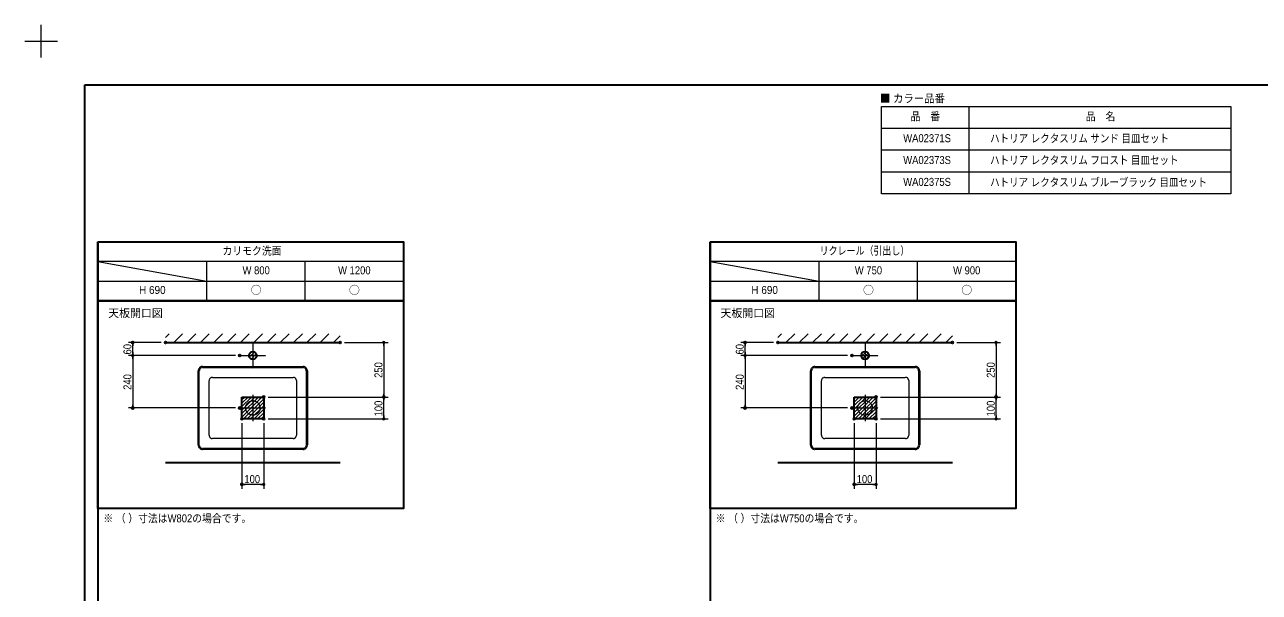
# Model space of a CAD drawing. Units: millimetres, scale not verified. Extents: x -6062 to 6062, y -3045 to 3045.
# Drawn here: x -6062 to -407, y 446 to 3045 of the extents above; entities that cross this region are included whole.
import ezdxf
from ezdxf.enums import TextEntityAlignment as Align

# ---------------------------------------------------------------- set-up
doc = ezdxf.new("R2010")
doc.units = ezdxf.units.MM
doc.header["$LTSCALE"] = 20
doc.header["$PDMODE"] = 32
doc.header["$PDSIZE"] = 10
doc.linetypes.add('USER2', pattern=[2.91, 1.76, -0.4, 0.35, -0.4])
for name, color, linetype, lineweight in [('0-0_1図面枠', 7, 'Continuous', 20), ('0-2_0', 7, 'Continuous', 25), ('0-4_2寸法-1', 7, 'Continuous', 15), ('0-8_3一般', 7, 'Continuous', 15)]:
    doc.layers.add(name, color=color, linetype=linetype, lineweight=lineweight)
doc.layers.add('0-3_Defpoints', color=7, linetype='Continuous')
doc.styles.add('ＭＳ Ｐゴシック', font='')
doc.styles.get('ＭＳ Ｐゴシック').set_extended_font_data('MS PGothic')

# ---------------------------------------------------------------- blocks, each defined once
blk = doc.blocks.new('グループ')
at = {"layer": '0-0_1図面枠', "lineweight": 15}
for p, q in [((-84000, 57900), (-84000, 60900)), ((-85500, 59400), (-82500, 59400))]:
    blk.add_line(p, q, dxfattribs=at)
blk = doc.blocks.new('グループ-2')
at = {"layer": '0-0_1図面枠', "lineweight": 35}
blk.add_lwpolyline([(-80000, 55400), (80000, 55400), (80000, -55400), (-80000, -55400)], close=True, dxfattribs=at)
blk = doc.blocks.new('図面枠')
at = {"layer": '0-0_1図面枠'}
for name in ['グループ', 'グループ-2']:
    blk.add_blockref(name, (0, 0), dxfattribs=at)
blk = doc.blocks.new('グループ-12')
at = {"layer": '0-0_1図面枠', "lineweight": 30}
for p, q in [((-78800, 41000), (-78800, -48600)), ((-22700, 41000), (-22700, -48600))]:
    blk.add_line(p, q, dxfattribs=at)
at = {"layer": '0-0_1図面枠', "lineweight": 15}
for p, q in [((-50800, 39200), (-78800, 39200)), ((-78800, 39200), (-68800, 37400)), ((-68800, 35600), (-68800, 39200)), ((-59800, 35600), (-59800, 39200)), ((5300, 39200), (-22700, 39200)), ((-22700, 39200), (-12700, 37400)), ((-12700, 35600), (-12700, 39200)), ((-3700, 35600), (-3700, 39200)), ((-78800, 37400), (-50800, 37400)), ((-22700, 37400), (5300, 37400))]:
    blk.add_line(p, q, dxfattribs=at)
at = {"layer": '0-0_1図面枠', "lineweight": 30}
for points in [[(-78800, 41000), (-50800, 41000), (-50800, 35600), (-78800, 35600)], [(-22700, 41000), (5300, 41000), (5300, 35600), (-22700, 35600)], [(-78800, 35600), (-50800, 35600), (-50800, 16600), (-78800, 16600)], [(-22700, 35600), (5300, 35600), (5300, 16600), (-22700, 16600)]]:
    blk.add_lwpolyline(points, close=True, dxfattribs=at)
blk = doc.blocks.new('_Dot')
at = {"layer": '0-2_0'}
blk.add_line((-10, 0), (-20, 0), dxfattribs=at)
for points in [[(0, 0), (-10, 0), (-9.92, 1.25)], [(0, 0), (-9.92, -1.25), (-10, 0)], [(0, 0), (-9.92, 1.25), (-9.69, 2.49)], [(0, 0), (-9.69, -2.49), (-9.92, -1.25)], [(0, 0), (-9.69, 2.49), (-9.3, 3.68)], [(0, 0), (-9.3, -3.68), (-9.69, -2.49)], [(0, 0), (-9.3, 3.68), (-8.76, 4.82)], [(0, 0), (-8.76, -4.82), (-9.3, -3.68)], [(0, 0), (-8.76, 4.82), (-8.09, 5.88)], [(0, 0), (-8.09, -5.88), (-8.76, -4.82)], [(0, 0), (-8.09, 5.88), (-7.29, 6.85)], [(0, 0), (-7.29, -6.85), (-8.09, -5.88)], [(0, 0), (-7.29, 6.85), (-6.37, 7.71)], [(0, 0), (-6.37, -7.71), (-7.29, -6.85)], [(0, 0), (-6.37, 7.71), (-5.36, 8.44)], [(0, 0), (-5.36, -8.44), (-6.37, -7.71)], [(0, 0), (-5.36, 8.44), (-4.26, 9.05)], [(0, 0), (-4.26, -9.05), (-5.36, -8.44)], [(0, 0), (-4.26, 9.05), (-3.09, 9.51)], [(0, 0), (-3.09, -9.51), (-4.26, -9.05)], [(0, 0), (-3.09, 9.51), (-1.87, 9.82)], [(0, 0), (-1.87, -9.82), (-3.09, -9.51)], [(0, 0), (-1.87, 9.82), (-0.63, 9.98)], [(0, 0), (-0.63, -9.98), (-1.87, -9.82)], [(0, 0), (-0.63, 9.98), (0.63, 9.98)], [(0, 0), (0.63, -9.98), (-0.63, -9.98)], [(0, 0), (0.63, 9.98), (1.87, 9.82)], [(0, 0), (1.87, 9.82), (3.09, 9.51)], [(0, 0), (3.09, 9.51), (4.26, 9.05)], [(0, 0), (4.26, 9.05), (5.36, 8.44)], [(0, 0), (5.36, 8.44), (6.37, 7.71)], [(0, 0), (6.37, 7.71), (7.29, 6.85)], [(0, 0), (7.29, 6.85), (8.09, 5.88)], [(0, 0), (8.09, 5.88), (8.76, 4.82)], [(0, 0), (8.76, 4.82), (9.3, 3.68)], [(0, 0), (9.3, 3.68), (9.69, 2.49)], [(0, 0), (9.69, 2.49), (9.92, 1.25)], [(0, 0), (9.92, 1.25), (10, 0)], [(0, 0), (1.87, -9.82), (0.63, -9.98)], [(0, 0), (3.09, -9.51), (1.87, -9.82)], [(0, 0), (4.26, -9.05), (3.09, -9.51)], [(0, 0), (5.36, -8.44), (4.26, -9.05)], [(0, 0), (6.37, -7.71), (5.36, -8.44)], [(0, 0), (7.29, -6.85), (6.37, -7.71)], [(0, 0), (8.09, -5.88), (7.29, -6.85)], [(0, 0), (8.76, -4.82), (8.09, -5.88)], [(0, 0), (9.3, -3.68), (8.76, -4.82)], [(0, 0), (9.69, -2.49), (9.3, -3.68)], [(0, 0), (9.92, -1.25), (9.69, -2.49)], [(0, 0), (10, 0), (9.92, -1.25)]]:
    blk.add_solid(points, dxfattribs=at)
blk = doc.blocks.new('グループ-67')
at = {"layer": '0-8_3一般', "linetype": 'USER2'}
for p, q in [((-64600, 31800), (-64600, 29400)), ((-65800, 30600), (-63400, 30600))]:
    blk.add_line(p, q, dxfattribs=at)
at = {"layer": '0-8_3一般'}
for p, q in [((-64923.3, 30756.7), (-64758.3, 30921.7)), ((-64921.4, 30438.6), (-64439.1, 30920.9)), ((-64760.6, 30279.4), (-64279.5, 30760.5)), ((-64443.4, 30276.6), (-64278.5, 30441.5))]:
    blk.add_line(p, q, dxfattribs=at)
at = {"layer": '0-8_3一般', "lineweight": 30}
blk.add_circle((-64600, 30600), 360, dxfattribs=at)
blk = doc.blocks.new('グループ-68')
at = {"layer": '0-8_3一般', "linetype": 'USER2'}
for p, q in [((-64600, 27000), (-64600, 24600)), ((-65800, 25800), (-63400, 25800))]:
    blk.add_line(p, q, dxfattribs=at)
blk.add_circle((-64600, 25800), 660, dxfattribs=at)
blk = doc.blocks.new('グループ-69')
at = {"layer": '0-8_3一般', "linetype": 'USER2'}
for p, q in [((-69200, 29600), (-60000, 29600)), ((-69200, 29500), (-60000, 29500)), ((-69600, 22400), (-69600, 29200)), ((-69500, 22400), (-69500, 29200)), ((-68600, 23300), (-68600, 28300)), ((-68300, 28600), (-60900, 28600)), ((-60600, 28300), (-60600, 23300)), ((-59700, 29200), (-59700, 22400)), ((-59600, 29200), (-59600, 22400)), ((-60900, 23000), (-68300, 23000)), ((-60000, 22100), (-69200, 22100)), ((-60000, 22000), (-69200, 22000))]:
    blk.add_line(p, q, dxfattribs=at)
for centre, radius, start, end in [((-69200, 29200), 400, 90, 180), ((-69200, 29200), 300, 90, 180), ((-60000, 29200), 400, 0, 90), ((-60000, 29200), 300, 0, 90), ((-68300, 28300), 300, 90, 180), ((-60900, 28300), 300, 0, 90), ((-68300, 23300), 300, 180, 270), ((-60900, 23300), 300, 270, 0), ((-69200, 22400), 400, 180, 270), ((-69200, 22400), 300, 180, 270), ((-60000, 22400), 400, 270, 0), ((-60000, 22400), 300, 270, 0)]:
    blk.add_arc(centre, radius, start, end, dxfattribs=at)
blk = doc.blocks.new('グループ-70')
at = {"layer": '0-8_3一般', "linetype": 'USER2'}
for p, q in [((-8500, 31800), (-8500, 29400)), ((-9700, 30600), (-7300, 30600))]:
    blk.add_line(p, q, dxfattribs=at)
at = {"layer": '0-8_3一般'}
for p, q in [((-8848, 30512), (-8411.4, 30948.6)), ((-8721.9, 30318.1), (-8218.4, 30821.6)), ((-8479, 30241), (-8142.1, 30577.9))]:
    blk.add_line(p, q, dxfattribs=at)
at = {"layer": '0-8_3一般', "lineweight": 30}
blk.add_circle((-8500, 30600), 360, dxfattribs=at)
blk = doc.blocks.new('グループ-71')
at = {"layer": '0-8_3一般', "linetype": 'USER2'}
for p, q in [((-8500, 27000), (-8500, 24600)), ((-9700, 25800), (-7300, 25800))]:
    blk.add_line(p, q, dxfattribs=at)
blk.add_circle((-8500, 25800), 660, dxfattribs=at)
blk = doc.blocks.new('グループ-72')
at = {"layer": '0-8_3一般', "linetype": 'USER2'}
for p, q in [((-13100, 29600), (-3900, 29600)), ((-13100, 29500), (-3900, 29500)), ((-13500, 22400), (-13500, 29200)), ((-13400, 22400), (-13400, 29200)), ((-12500, 23300), (-12500, 28300)), ((-12200, 28600), (-4800, 28600)), ((-4500, 28300), (-4500, 23300)), ((-3600, 29200), (-3600, 22400)), ((-3500, 29200), (-3500, 22400)), ((-4800, 23000), (-12200, 23000)), ((-3900, 22100), (-13100, 22100)), ((-3900, 22000), (-13100, 22000))]:
    blk.add_line(p, q, dxfattribs=at)
for centre, radius, start, end in [((-13100, 29200), 400, 90, 180), ((-13100, 29200), 300, 90, 180), ((-3900, 29200), 400, 0, 90), ((-3900, 29200), 300, 0, 90), ((-12200, 28300), 300, 90, 180), ((-4800, 28300), 300, 0, 90), ((-12200, 23300), 300, 180, 270), ((-4800, 23300), 300, 270, 0), ((-13100, 22400), 400, 180, 270), ((-13100, 22400), 300, 180, 270), ((-3900, 22400), 400, 270, 0), ((-3900, 22400), 300, 270, 0)]:
    blk.add_arc(centre, radius, start, end, dxfattribs=at)
blk = doc.blocks.new('グループ-78')
at = {"layer": '0-0_1図面枠', "lineweight": 15}
for p, q in [((1000, 53400), (1000, 45400)), ((25000, 51400), (-7000, 51400)), ((25000, 49400), (-7000, 49400)), ((25000, 47400), (-7000, 47400))]:
    blk.add_line(p, q, dxfattribs=at)
blk.add_lwpolyline([(25000, 45400), (-7000, 45400), (-7000, 53400), (25000, 53400)], close=True, dxfattribs=at)
blk = doc.blocks.new('グループ-79')
at = {"layer": '0-0_1図面枠'}
blk.add_blockref('グループ-78', (0, 0), dxfattribs=at)
at = {"layer": '0-0_1図面枠', "style": 'ＭＳ Ｐゴシック', "width": 0.9}
for s, p in [('品\u3000番', (-4333.4, 51914.9)), ('品\u3000名', (11720.4, 51905.4))]:
    blk.add_text(s, height=733.7, dxfattribs=at).set_placement(p, align=Align.BOTTOM_LEFT)

msp = doc.modelspace()

# ---------------------------------------------------------------- linework, layer by layer
at = {"layer": '0-3_Defpoints'}
for p in [(-5567.5, 1590), (-5417.5, 1590), (-4617.5, 1590), (-2762.5, 1590), (-2612.5, 1590), (-1812.5, 1590), (-5077.5, 1530), (-2272.5, 1530), (-4967.5, 1340), (-4417.5, 1340), (-2162.5, 1340), (-1612.5, 1340), (-5567.5, 1290), (-5077.5, 1290), (-5067.5, 1240), (-4967.5, 1240), (-2762.5, 1290), (-2272.5, 1290), (-2262.5, 1240), (-2162.5, 1240), (-5067.5, 940), (-2262.5, 940)]:
    msp.add_point(p, dxfattribs=at)
at = {"layer": '0-4_2寸法-1'}
for p, q in [((-5437.5, 1590), (-5587.5, 1590)), ((-4597.5, 1590), (-4397.5, 1590)), ((-2632.5, 1590), (-2782.5, 1590)), ((-1792.5, 1590), (-1592.5, 1590)), ((-5097.5, 1530), (-5587.5, 1530)), ((-5097.5, 1530), (-5587.5, 1530)), ((-5567.5, 1545.01), (-5567.5, 1574.99)), ((-4417.5, 1574.99), (-4417.5, 1355.01)), ((-2292.5, 1530), (-2782.5, 1530)), ((-2292.5, 1530), (-2782.5, 1530)), ((-2762.5, 1545.01), (-2762.5, 1574.99)), ((-1612.5, 1574.99), (-1612.5, 1355.01)), ((-5567.5, 1514.99), (-5567.5, 1305.01)), ((-2762.5, 1514.99), (-2762.5, 1305.01)), ((-4947.5, 1340), (-4397.5, 1340)), ((-4947.5, 1340), (-4397.5, 1340)), ((-4417.5, 1255.01), (-4417.5, 1324.99)), ((-2142.5, 1340), (-1592.5, 1340)), ((-2142.5, 1340), (-1592.5, 1340)), ((-1612.5, 1255.01), (-1612.5, 1324.99)), ((-5097.5, 1290), (-5587.5, 1290)), ((-2292.5, 1290), (-2782.5, 1290)), ((-5067.5, 1220), (-5067.5, 920)), ((-4967.5, 1220), (-4967.5, 920)), ((-4947.5, 1240), (-4397.5, 1240)), ((-2262.5, 1220), (-2262.5, 920)), ((-2162.5, 1220), (-2162.5, 920)), ((-2142.5, 1240), (-1592.5, 1240)), ((-4982.51, 940), (-5052.49, 940)), ((-2177.51, 940), (-2247.49, 940))]:
    msp.add_line(p, q, dxfattribs=at)
at = {"layer": '0-8_3一般'}
for p, q in [((-5417.5, 1612.56), (-5400.06, 1630)), ((-5379.1, 1590), (-5339.1, 1630)), ((-5318.14, 1590), (-5278.14, 1630)), ((-5257.18, 1590), (-5217.18, 1630)), ((-5196.22, 1590), (-5156.22, 1630)), ((-5135.26, 1590), (-5095.26, 1630)), ((-5074.3, 1590), (-5034.3, 1630)), ((-5013.34, 1590), (-4973.34, 1630)), ((-4952.38, 1590), (-4912.38, 1630)), ((-4891.42, 1590), (-4851.42, 1630)), ((-4830.46, 1590), (-4790.46, 1630)), ((-4769.5, 1590), (-4729.5, 1630)), ((-4708.54, 1590), (-4668.54, 1630)), ((-4647.58, 1590), (-4617.5, 1620.08)), ((-2612.5, 1613.4), (-2595.9, 1630)), ((-2574.94, 1590), (-2534.94, 1630)), ((-2513.98, 1590), (-2473.98, 1630)), ((-2453.02, 1590), (-2413.02, 1630)), ((-2392.06, 1590), (-2352.06, 1630)), ((-2331.1, 1590), (-2291.1, 1630)), ((-2270.14, 1590), (-2230.14, 1630)), ((-2209.18, 1590), (-2169.18, 1630)), ((-2148.22, 1590), (-2108.22, 1630)), ((-2087.26, 1590), (-2047.26, 1630)), ((-2026.3, 1590), (-1986.3, 1630)), ((-1965.34, 1590), (-1925.34, 1630)), ((-1904.38, 1590), (-1864.38, 1630)), ((-1843.42, 1590), (-1812.5, 1620.92)), ((-5067.5, 1328), (-5055.5, 1340)), ((-5067.5, 1312), (-5039.5, 1340)), ((-5067.5, 1296), (-5023.5, 1340)), ((-5067.5, 1280), (-5007.5, 1340)), ((-5067.5, 1264), (-4991.5, 1340)), ((-5067.5, 1248), (-4975.5, 1340)), ((-5059.5, 1240), (-4967.5, 1332)), ((-5043.5, 1240), (-4967.5, 1316)), ((-2262.5, 1333), (-2255.5, 1340)), ((-2262.5, 1317), (-2239.5, 1340)), ((-2262.5, 1301), (-2223.5, 1340)), ((-2262.5, 1285), (-2207.5, 1340)), ((-2262.5, 1269), (-2191.5, 1340)), ((-2262.5, 1253), (-2175.5, 1340)), ((-2259.5, 1240), (-2162.5, 1337)), ((-2243.5, 1240), (-2162.5, 1321)), ((-2227.5, 1240), (-2162.5, 1305)), ((-5027.5, 1240), (-4967.5, 1300)), ((-5011.5, 1240), (-4967.5, 1284)), ((-4995.5, 1240), (-4967.5, 1268)), ((-4979.5, 1240), (-4967.5, 1252)), ((-2211.5, 1240), (-2162.5, 1289)), ((-2195.5, 1240), (-2162.5, 1273)), ((-2179.5, 1240), (-2162.5, 1257)), ((-2163.5, 1240), (-2162.5, 1241))]:
    msp.add_line(p, q, dxfattribs=at)
at = {"layer": '0-8_3一般', "lineweight": 30}
for p, q in [((-5417.5, 1590), (-4617.5, 1590)), ((-2612.5, 1590), (-1812.5, 1590)), ((-5417.5, 1040), (-4617.5, 1040)), ((-2612.5, 1040), (-1812.5, 1040))]:
    msp.add_line(p, q, dxfattribs=at)
for points in [[(-5067.5, 1340), (-4967.5, 1340), (-4967.5, 1240), (-5067.5, 1240)], [(-2262.5, 1340), (-2162.5, 1340), (-2162.5, 1240), (-2262.5, 1240)]]:
    msp.add_lwpolyline(points, close=True, dxfattribs=at)

# ---------------------------------------------------------------- block references
at = {"layer": '0-0_1図面枠', "xscale": 0.05, "yscale": 0.05}
for name in ['図面枠', 'グループ-79', 'グループ-12']:
    msp.add_blockref(name, (-1787.5, 0), dxfattribs=at)
at = {"layer": '0-4_2寸法-1', "xscale": 0.7503418, "yscale": 0.7503418}
for p, rotation in [((-5567.5, 1590), 90), ((-4417.5, 1590), 90), ((-2762.5, 1590), 90), ((-1612.5, 1590), 90), ((-5567.5, 1530), 270), ((-5567.5, 1530), 90), ((-2762.5, 1530), 270), ((-2762.5, 1530), 90), ((-5567.5, 1290), 270), ((-4417.5, 1340), 270), ((-4417.5, 1340), 90), ((-2762.5, 1290), 270), ((-1612.5, 1340), 270), ((-1612.5, 1340), 90), ((-4417.5, 1240), 270), ((-1612.5, 1240), 270), ((-5067.5, 940), 180), ((-2262.5, 940), 180)]:
    msp.add_blockref('_Dot', p, dxfattribs=dict(at, rotation=rotation))
for p in [(-4967.5, 940), (-2162.5, 940)]:
    msp.add_blockref('_Dot', p, dxfattribs=at)
at = {"layer": '0-8_3一般', "xscale": 0.05, "yscale": 0.05}
for name in ['グループ-67', 'グループ-70', 'グループ-69', 'グループ-72', 'グループ-68', 'グループ-71']:
    msp.add_blockref(name, (-1787.5, 0), dxfattribs=at)

# ---------------------------------------------------------------- texts
at = {"layer": '0-0_1図面枠', "style": 'ＭＳ Ｐゴシック'}
for s, height, width, p in [('■ カラー品番', 36.69, 0.95, (-2144.6, 2677.54)), ('ハトリア レクタスリム サンド 目皿セット', 36.69, 0.85, (-1640, 2494.88)), ('WA02371S', 36.69, 0.9, (-2037.87, 2495.95)), ('WA02373S', 36.69, 0.9, (-2037.87, 2395.95)), ('ハトリア レクタスリム フロスト 目皿セット', 36.69, 0.85, (-1640, 2395.35)), ('WA02375S', 36.69, 0.9, (-2037.87, 2295.95)), ('ハトリア レクタスリム ブルーブラック 目皿セット', 36.66, 0.85, (-1640, 2294.1)), ('カリモク洗面', 36.69, 0.9, (-5156.39, 1980.07)), ('リクレール（引出し）', 36.69, 0.8, (-2420.67, 1980.64)), ('W 800', 36.66, 0.9, (-5064.45, 1890.95)), ('W 1200', 36.69, 0.9, (-4626.75, 1890.95)), ('W 750', 36.66, 0.9, (-2259.45, 1890.95)), ('W 900', 36.66, 0.9, (-1809.45, 1890.95)), ('H 690', 36.66, 0.95, (-5538.49, 1800.95)), ('H 690', 36.66, 0.95, (-2733.49, 1800.95)), ('※ （ ）寸法はW802の場合です。', 36.69, 0.9, (-5702.1, 755.21)), ('※ （ ）寸法はW750の場合です。', 36.69, 0.9, (-2897.1, 755.21))]:
    msp.add_text(s, height=height, dxfattribs=dict(at, width=width)).set_placement(p, align=Align.BOTTOM_LEFT)
for s, p in [('○', (-5027.09, 1800.46)), ('○', (-4577.09, 1800.46)), ('○', (-2222.09, 1800.46)), ('○', (-1772.09, 1800.46)), ('天板開口図', (-5680, 1694.84)), ('天板開口図', (-2875, 1694.84))]:
    msp.add_text(s, height=36.66, dxfattribs=at).set_placement(p, align=Align.BOTTOM_LEFT)
at = {"layer": '0-4_2寸法-1', "style": 'ＭＳ Ｐゴシック', "width": 0.9}
for s, p in [('60', (-5562.54, 1534.92)), ('60', (-2757.54, 1534.92)), ('250', (-4412.54, 1427.72)), ('250', (-1607.54, 1427.72)), ('240', (-5562.54, 1372.72)), ('240', (-2757.54, 1372.72)), ('100', (-4412.54, 1251.39)), ('100', (-1607.54, 1251.39))]:
    msp.add_text(s, height=36.66, rotation=90, dxfattribs=at).set_placement(p, align=Align.BOTTOM_LEFT)
for p in [(-5056.11, 935.04), (-2251.11, 935.04)]:
    msp.add_text('100', height=36.66, dxfattribs=at).set_placement(p, align=Align.BOTTOM_LEFT)

doc.saveas('drawing.dxf')
